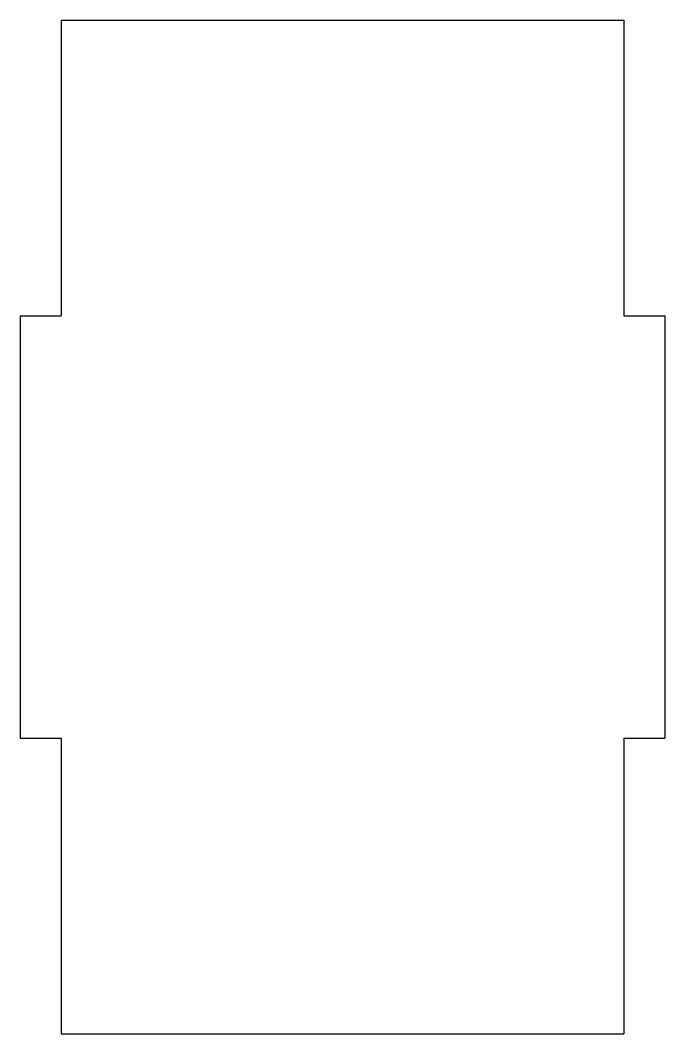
# Model space of a CAD drawing. Header units: millimetres. Extents: x 0 to 45.8, y -86 to -14.
import ezdxf

# ---------------------------------------------------------------- set-up
doc = ezdxf.new("R2010")
doc.units = ezdxf.units.MM
doc.layers.add('Shape2DView', color=7, linetype='CONTINUOUS')

msp = doc.modelspace()

# ---------------------------------------------------------------- linework, layer by layer
at = {"layer": 'Shape2DView'}
for p, q in [((2.9, -14), (42.9, -14)), ((2.9, -14), (2.9, -35)), ((42.9, -14), (42.9, -35)), ((0, -35), (2.9, -35)), ((0, -35), (0, -65)), ((42.9, -35), (45.8, -35)), ((45.8, -35), (45.8, -65)), ((0, -65), (2.9, -65)), ((2.9, -65), (2.9, -86)), ((42.9, -65), (42.9, -86)), ((42.9, -65), (45.8, -65)), ((2.9, -86), (42.9, -86))]:
    msp.add_line(p, q, dxfattribs=at)

doc.saveas('drawing.dxf')
